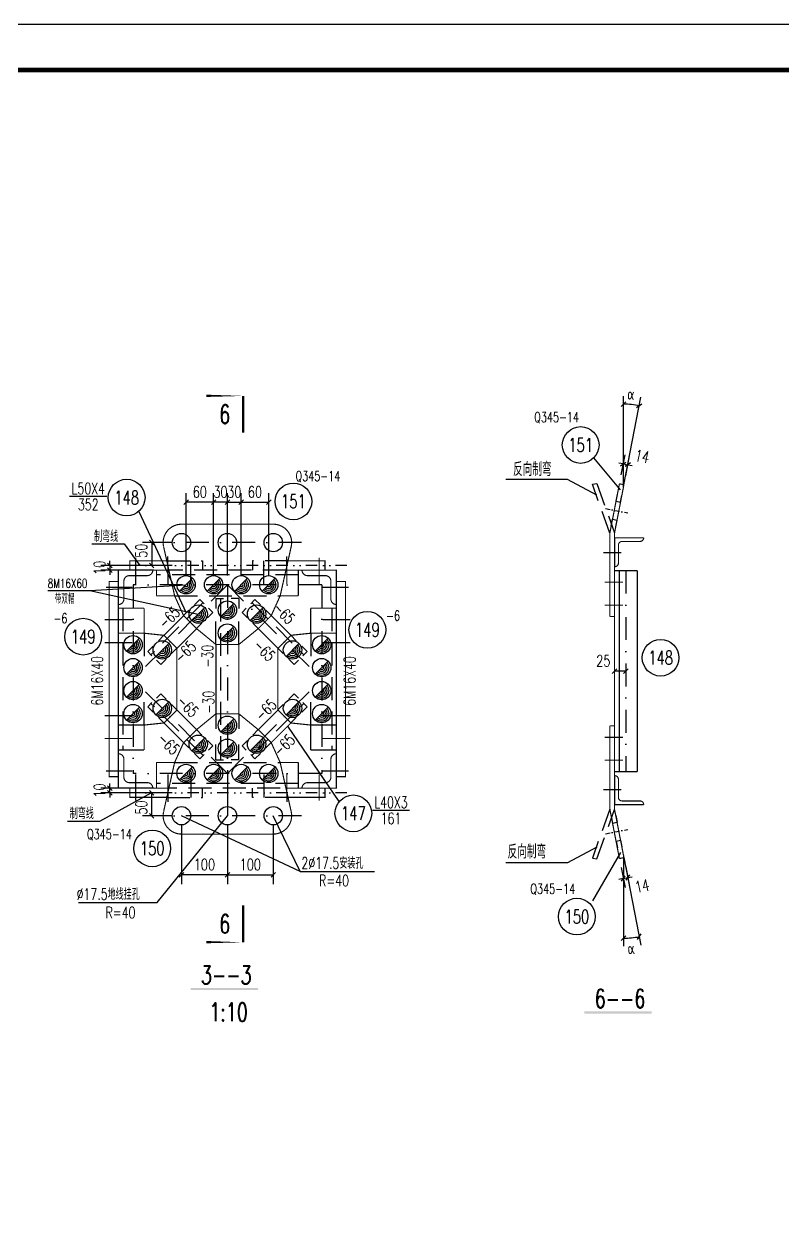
# Model space of a CAD drawing. Header units: millimetres. Extents: x 34238 to 35079, y -7738 to -7144.
# Drawn here: x 34660 to 34825.3, y -7406.7 to -7144 of the extents above; entities that cross this region are included whole.
import ezdxf
from ezdxf.enums import TextEntityAlignment as Align

# ---------------------------------------------------------------- set-up
doc = ezdxf.new("R2010")
doc.units = ezdxf.units.MM
doc.header["$LTSCALE"] = 10
for name, pattern in [('DASHDOT', [1, 0.5, -0.25, 0, -0.25]), ('DASHDOTX2', [2, 1, -0.5, 0, -0.5]), ('DASHED', [0.75, 0.5, -0.25]), ('DIVIDE2', [0.625, 0.25, -0.125, 0, -0.125, 0, -0.125])]:
    doc.linetypes.add(name, pattern=pattern)
for name, color, linetype in [('$TD_AUDIT_GENERATED_(886)', 4, 'Continuous'), ('1', 1, 'DASHED'), ('2', 1, 'Continuous'), ('3', 1, 'Continuous'), ('4', 2, 'DASHDOTX2'), ('5', 2, 'DASHDOT'), ('7', 3, 'DIVIDE2'), ('8', 3, 'Continuous')]:
    doc.layers.add(name, color=color, linetype=linetype)
doc.styles.add('DXT', font='simplex.shx', dxfattribs={"width": 0.72, "bigfont": 'hztxt.shx'})
doc.styles.get("Standard").update_dxf_attribs({"font": 'SIMPLEX.shx', "width": 0.7, "bigfont": 'gbhzfs.shx'})
doc.dimstyles.new('BZ', dxfattribs={"dimtxt": 2.5, "dimasz": 1, "dimexe": 2, "dimexo": 2, "dimgap": 1, "dimtad": 1, "dimdec": 0, "dimlfac": 20, "dimzin": 0, "dimdsep": 46, "dimtxsty": 'DXT', "dimblk": 'OBLIQUE', "dimcen": 0.09, "dimclrd": 1, "dimclre": 1, "dimclrt": 7, "dimadec": 0, "dimazin": 0, "dimtfac": 1.4, "dimtdec": 0, "dimtix": 1, "dimtmove": 2, "dimatfit": 3, "dimldrblk": 'OBLIQUE', "dimfxl": 1, "dimtolj": 1, "dimtzin": 0, "dimarcsym": 0})
doc.dimstyles.new('BZ$0', dxfattribs={"dimtxt": 2.5, "dimasz": 1, "dimexe": 2, "dimexo": 2, "dimgap": 1, "dimtad": 1, "dimdec": 0, "dimlfac": 20, "dimzin": 12, "dimdsep": 46, "dimtxsty": 'DXT', "dimblk": 'OBLIQUE', "dimcen": 0.09, "dimclrd": 1, "dimclre": 1, "dimclrt": 7, "dimadec": 4, "dimazin": 3, "dimtfac": 1.4, "dimtdec": 0, "dimtix": 1, "dimtmove": 2, "dimatfit": 3, "dimldrblk": 'OBLIQUE', "dimfxl": 1, "dimtolj": 1, "dimtzin": 0, "dimarcsym": 0})

# ---------------------------------------------------------------- blocks, each defined once
blk = doc.blocks.new('M16X40')
blk.add_line((-0.1414200067520142, -0.1414200067520142), (0.1414200067520142, 0.1414200067520142))
blk.add_circle((0, 0), 0.2000000029802322)
for radius in [0.1599984774463594, 0.1199988633531256, 0.0799992387231797, 0.0399996193615898]:
    blk.add_arc((0, 0), radius, 225.0000000000001, 45.00000000000005)
blk = doc.blocks.new('_Oblique')
at = {"color": 0, "linetype": 'ByBlock', "lineweight": -2}
blk.add_line((-0.5, -0.5), (0.5, 0.5), dxfattribs=at)
blk = doc.blocks.new('*D81')
at = {"color": 1, "lineweight": -2}
for p, q in [((34694.2478971907, -7318.434678946007), (34694.24789719055, -7331.317982118497)), ((34704.24789719076, -7318.434678946127), (34704.2478971906, -7331.317982118617)), ((34704.24789719063, -7329.317982118617), (34694.24789719057, -7329.317982118497))]:
    blk.add_line(p, q, dxfattribs=at)
at = {"layer": 'Defpoints', "color": 0}
for p in [(34694.24789719073, -7316.434678946007), (34704.24789719079, -7316.434678946127), (34694.24789719057, -7329.317982118497)]:
    blk.add_point(p, dxfattribs=at)
at = {"color": 1, "lineweight": -2}
for p, rotation in [((34694.24789719057, -7329.317982118497), 179.9999999993121), ((34704.24789719063, -7329.317982118617), 359.9999999993121)]:
    blk.add_blockref('_Oblique', p, dxfattribs=dict(at, rotation=rotation))
at = {"color": 7, "insert": (34699.24789719063, -7327.067982118557), "char_height": 2.5, "attachment_point": 5, "style": 'DXT'}
blk.add_mtext('\\A1;100', dxfattribs=at)
blk = doc.blocks.new('*D83')
at = {"color": 1, "lineweight": -2}
for p, q in [((34678.64800670235, -7310.434678946128), (34678.64800670235, -7309.434678946128)), ((34688.14550823393, -7310.434678946128), (34676.64800670235, -7310.434678946128)), ((34688.14550823393, -7311.434678946128), (34676.64800670235, -7311.434678946128)), ((34678.64800670235, -7311.434678946128), (34678.64800670235, -7310.434678946128)), ((34678.64800670235, -7311.434678946128), (34678.64800670235, -7312.434678946128))]:
    blk.add_line(p, q, dxfattribs=at)
at = {"layer": 'Defpoints', "color": 0}
for p in [(34678.64800670235, -7310.434678946128), (34690.14550823393, -7310.434678946128), (34690.14550823393, -7311.434678946128)]:
    blk.add_point(p, dxfattribs=at)
at = {"color": 1, "lineweight": -2}
for p, rotation in [((34678.64800670235, -7310.434678946128), 270), ((34678.64800670235, -7311.434678946128), 90)]:
    blk.add_blockref('_Oblique', p, dxfattribs=dict(at, rotation=rotation))
at = {"color": 7, "insert": (34676.39800670235, -7310.934678946122), "char_height": 2.5, "attachment_point": 5, "rotation": 90, "style": 'DXT'}
blk.add_mtext('\\A1;10', dxfattribs=at)
blk = doc.blocks.new('*D85')
at = {"color": 1, "lineweight": -2}
for p, q in [((34688.14550823393, -7261.934678946113), (34676.64800670235, -7261.934678946113)), ((34678.64800670235, -7261.934678946113), (34678.64800670235, -7260.934678946113)), ((34678.64800670235, -7261.934678946113), (34678.64800670235, -7262.934678946113)), ((34688.14550823393, -7262.934678946113), (34676.64800670235, -7262.934678946113)), ((34678.64800670235, -7262.934678946113), (34678.64800670235, -7263.934678946113))]:
    blk.add_line(p, q, dxfattribs=at)
at = {"layer": 'Defpoints', "color": 0}
for p in [(34690.14550823393, -7261.934678946113), (34678.64800670235, -7262.934678946113), (34690.14550823393, -7262.934678946113)]:
    blk.add_point(p, dxfattribs=at)
at = {"color": 1, "lineweight": -2}
for p, rotation in [((34678.64800670235, -7261.934678946113), 270), ((34678.64800670235, -7262.934678946113), 90)]:
    blk.add_blockref('_Oblique', p, dxfattribs=dict(at, rotation=rotation))
at = {"color": 7, "insert": (34676.39800670235, -7262.434678946108), "char_height": 2.5, "attachment_point": 5, "rotation": 90, "style": 'DXT'}
blk.add_mtext('\\A1;10', dxfattribs=at)
blk = doc.blocks.new('*D86')
at = {"color": 1, "lineweight": -2}
for p, q in [((34692.24789719073, -7256.934678946233), (34685.75003933874, -7256.934678946233)), ((34687.75003933874, -7256.934678946233), (34687.75003933874, -7261.934678946113)), ((34692.24789719073, -7261.934678946113), (34685.75003933874, -7261.934678946113))]:
    blk.add_line(p, q, dxfattribs=at)
at = {"layer": 'Defpoints', "color": 0}
for p in [(34694.24789719073, -7256.934678946233), (34687.75003933874, -7261.934678946113), (34694.24789719073, -7261.934678946113)]:
    blk.add_point(p, dxfattribs=at)
at = {"color": 1, "lineweight": -2}
for p, rotation in [((34687.75003933874, -7256.934678946233), 90), ((34687.75003933874, -7261.934678946113), 270)]:
    blk.add_blockref('_Oblique', p, dxfattribs=dict(at, rotation=rotation))
at = {"color": 7, "insert": (34685.50003933874, -7258.706074120993), "char_height": 2.5, "attachment_point": 5, "rotation": 90, "style": 'DXT'}
blk.add_mtext('\\A1;50', dxfattribs=at)
blk = doc.blocks.new('*D87')
at = {"color": 1, "lineweight": -2}
for p, q in [((34701.24789719083, -7264.134678946117), (34701.24789719083, -7246.151483857742)), ((34704.24789719079, -7264.134678946117), (34704.24789719079, -7246.151483857742)), ((34701.24789719083, -7248.151483857742), (34700.24789719083, -7248.151483857742)), ((34704.24789719079, -7248.151483857742), (34701.24789719083, -7248.151483857742)), ((34704.24789719079, -7248.151483857742), (34705.24789719079, -7248.151483857742))]:
    blk.add_line(p, q, dxfattribs=at)
at = {"layer": 'Defpoints', "color": 0}
for p in [(34701.24789719083, -7248.151483857742), (34701.24789719083, -7266.134678946117), (34704.24789719079, -7266.134678946117)]:
    blk.add_point(p, dxfattribs=at)
at = {"color": 1, "lineweight": -2}
blk.add_blockref('_Oblique', (34701.24789719083, -7248.151483857742), dxfattribs=at)
at = {"color": 1, "lineweight": -2, "rotation": 180}
blk.add_blockref('_Oblique', (34704.24789719079, -7248.151483857742), dxfattribs=at)
at = {"color": 7, "insert": (34702.74789719081, -7245.901483857742), "char_height": 2.5, "attachment_point": 5, "style": 'DXT'}
blk.add_mtext('\\A1;30', dxfattribs=at)
blk = doc.blocks.new('*D88')
at = {"color": 1, "lineweight": -2}
for p, q in [((34695.24789719084, -7264.134678946117), (34695.24789719084, -7246.151483857742)), ((34701.24789719083, -7264.134678946117), (34701.24789719083, -7246.151483857742)), ((34701.24789719083, -7248.151483857742), (34695.24789719084, -7248.151483857742))]:
    blk.add_line(p, q, dxfattribs=at)
at = {"layer": 'Defpoints', "color": 0}
for p in [(34695.24789719084, -7248.151483857742), (34695.24789719084, -7266.134678946117), (34701.24789719083, -7266.134678946117)]:
    blk.add_point(p, dxfattribs=at)
at = {"color": 1, "lineweight": -2, "rotation": 180}
blk.add_blockref('_Oblique', (34695.24789719084, -7248.151483857742), dxfattribs=at)
at = {"color": 1, "lineweight": -2}
blk.add_blockref('_Oblique', (34701.24789719083, -7248.151483857742), dxfattribs=at)
at = {"color": 7, "insert": (34698.24789719084, -7245.901483857742), "char_height": 2.5, "attachment_point": 5, "style": 'DXT'}
blk.add_mtext('\\A1;60', dxfattribs=at)
blk = doc.blocks.new('*D89')
at = {"color": 1, "lineweight": -2}
for p, q in [((34704.24789719078, -7264.134678946117), (34704.24789719078, -7246.151483857742)), ((34707.24789719074, -7264.134678946117), (34707.24789719074, -7246.151483857742)), ((34704.24789719078, -7248.151483857742), (34703.24789719078, -7248.151483857742)), ((34704.24789719078, -7248.151483857742), (34707.24789719074, -7248.151483857742)), ((34707.24789719074, -7248.151483857742), (34708.24789719074, -7248.151483857742))]:
    blk.add_line(p, q, dxfattribs=at)
at = {"layer": 'Defpoints', "color": 0}
for p in [(34707.24789719074, -7248.151483857742), (34704.24789719078, -7266.134678946117), (34707.24789719074, -7266.134678946117)]:
    blk.add_point(p, dxfattribs=at)
at = {"color": 1, "lineweight": -2}
blk.add_blockref('_Oblique', (34704.24789719078, -7248.151483857742), dxfattribs=at)
at = {"color": 1, "lineweight": -2, "rotation": 180}
blk.add_blockref('_Oblique', (34707.24789719074, -7248.151483857742), dxfattribs=at)
at = {"color": 7, "insert": (34705.74789719076, -7245.901483857742), "char_height": 2.5, "attachment_point": 5, "style": 'DXT'}
blk.add_mtext('\\A1;30', dxfattribs=at)
blk = doc.blocks.new('GWTKA1')
blk.add_line((21789.71416270315, -9171.875701341163), (22630.71416270315, -9171.875701341163))
at = {"const_width": 1}
blk.add_lwpolyline([(21814.71416270315, -9755.875701341163), (21814.71416270315, -9181.875701341163), (22620.71416270315, -9181.875701341163), (22620.71416270315, -9755.875701341163), (21814.71416270315, -9755.875701341163)], dxfattribs=at)
blk = doc.blocks.new('*D124')
at = {"color": 1, "lineweight": -2}
blk.add_arc((34790.55618951248, -7244.789243970101), 17.99352800472062, 78.99147072974404, 90.00000000000225, dxfattribs=at)
at = {"layer": 'Defpoints', "color": 0}
for p in [(34790.55618951248, -7225.050904534701), (34794.42026665576, -7224.926077575947), (34792.85468418381, -7226.943124719616), (34790.55618951248, -7244.789243970101), (34790.55618951248, -7244.789243970101)]:
    blk.add_point(p, dxfattribs=at)
at = {"color": 1, "lineweight": -2}
for p, rotation in [((34790.55618951248, -7226.795715965381), 180.0000000000022), ((34793.99214584896, -7227.12681904852), 348.991470729744)]:
    blk.add_blockref('_Oblique', p, dxfattribs=dict(at, rotation=rotation))
at = {"color": 7, "insert": (34792.22616810571, -7224.570153755761), "char_height": 2.5, "attachment_point": 5, "rotation": 355.27842081148134, "style": 'DXT'}
blk.add_mtext('\\A1;\\M+5A6C1', dxfattribs=at)
blk = doc.blocks.new('*D125')
at = {"color": 1, "lineweight": -2}
for p, q in [((34790.04540702774, -7242.178072628549), (34790.88994541965, -7237.8367497246)), ((34791.02700579574, -7242.369027750613), (34791.87154418767, -7238.027704846664)), ((34790.50803517553, -7239.799947260619), (34789.52643640751, -7239.608992138555)), ((34790.50803517553, -7239.799947260619), (34791.48963394353, -7239.990902382682)), ((34791.48963394353, -7239.990902382682), (34792.47123271154, -7240.181857504746))]:
    blk.add_line(p, q, dxfattribs=at)
at = {"layer": 'Defpoints', "color": 0}
for p in [(34791.48963394353, -7239.990902382682), (34789.66349678361, -7244.141270164567), (34790.64509555161, -7244.332225286631)]:
    blk.add_point(p, dxfattribs=at)
at = {"color": 1, "lineweight": -2}
for p, rotation in [((34790.50803517553, -7239.799947260619), 348.9914707296388), ((34791.48963394353, -7239.990902382682), 168.9914707296388)]:
    blk.add_blockref('_Oblique', p, dxfattribs=dict(at, rotation=rotation))
at = {"color": 7, "insert": (34794.62645711207, -7238.159464777798), "char_height": 2.5, "attachment_point": 5, "rotation": 348.9914707296388, "style": 'DXT'}
blk.add_mtext('\\A1;14', dxfattribs=at)
blk = doc.blocks.new('*D126')
at = {"color": 1, "lineweight": -2}
blk.add_arc((34790.55618951247, -7325.115368378375), 17.99352800473228, 270.0000000000026, 281.0085292702584, dxfattribs=at)
at = {"layer": 'Defpoints', "color": 0}
for p in [(34790.55618951247, -7325.115368378375), (34790.55618951247, -7325.115368378375), (34792.85468418381, -7342.961487628872), (34790.55618951247, -7344.853707813775), (34794.42026665576, -7344.97853477253)]:
    blk.add_point(p, dxfattribs=at)
at = {"color": 1, "lineweight": -2}
for p, rotation in [((34790.55618951248, -7343.108896383108), 180.0000000000026), ((34793.99214584895, -7342.777793299969), 11.00852927025835)]:
    blk.add_blockref('_Oblique', p, dxfattribs=dict(at, rotation=rotation))
at = {"color": 7, "insert": (34792.22616810567, -7345.334458592712), "char_height": 2.5, "attachment_point": 5, "rotation": 4.7215791884175395, "style": 'DXT'}
blk.add_mtext('\\A1;\\M+5A6C1', dxfattribs=at)
blk = doc.blocks.new('*D127')
at = {"color": 1, "lineweight": -2}
for p, q in [((34790.04540702774, -7327.726539719928), (34790.88994541966, -7332.067862623901)), ((34791.02700579575, -7327.535584597865), (34791.87154418767, -7331.876907501837)), ((34790.50803517553, -7330.104665087882), (34789.52643640753, -7330.295620209946)), ((34790.50803517553, -7330.104665087882), (34791.48963394354, -7329.913709965818)), ((34791.48963394354, -7329.913709965818), (34792.47123271155, -7329.722754843754))]:
    blk.add_line(p, q, dxfattribs=at)
at = {"layer": 'Defpoints', "color": 0}
for p in [(34789.66349678361, -7325.763342183909), (34790.64509555161, -7325.572387061846), (34791.48963394354, -7329.913709965818)]:
    blk.add_point(p, dxfattribs=at)
at = {"color": 1, "lineweight": -2}
for p, rotation in [((34790.50803517553, -7330.104665087882), 11.00852927036115), ((34791.48963394354, -7329.913709965818), 191.0085292703612)]:
    blk.add_blockref('_Oblique', p, dxfattribs=dict(at, rotation=rotation))
at = {"color": 7, "insert": (34794.62645711219, -7331.745147570688), "char_height": 2.5, "attachment_point": 5, "rotation": 11.008529270361171, "style": 'DXT'}
blk.add_mtext('\\A1;14', dxfattribs=at)
blk = doc.blocks.new('*D128')
at = {"layer": '2', "color": 1, "lineweight": -2}
blk.add_line((34791.07283925326, -7284.952306174238), (34788.57283925326, -7284.952306174238), dxfattribs=at)
at = {"layer": 'Defpoints', "color": 0}
for p in [(34788.57283925326, -7284.952306174238), (34788.57283925326, -7284.952306174238), (34791.07283925326, -7284.952306174238)]:
    blk.add_point(p, dxfattribs=at)
at = {"layer": '2', "color": 1, "lineweight": -2, "rotation": 180}
blk.add_blockref('_Oblique', (34788.57283925326, -7284.952306174238), dxfattribs=at)
at = {"layer": '2', "color": 1, "lineweight": -2}
blk.add_blockref('_Oblique', (34791.07283925326, -7284.952306174238), dxfattribs=at)
at = {"layer": '2', "color": 7, "insert": (34786.1540003506, -7282.702306174238), "char_height": 2.5, "attachment_point": 5, "style": 'DXT'}
blk.add_mtext('\\A1;25', dxfattribs=at)

msp = doc.modelspace()

# ---------------------------------------------------------------- linework, layer by layer
for p, q in [((34790.55618951248, -7244.789243970101), (34790.55618951248, -7225.050904534701)), ((34790.64509555161, -7244.332225286631), (34794.35860437204, -7225.243050596062)), ((34788.92478366461, -7247.938601598704), (34789.21121634769, -7246.466203446689)), ((34677.99513098781, -7246.904932043621), (34669.87013098781, -7246.904932043621)), ((34789.90638243261, -7248.129556720767), (34790.1928151157, -7246.657158568752)), ((34787.87453049328, -7253.337394822756), (34788.16096317637, -7251.864996670742)), ((34788.85612926128, -7253.52834994482), (34789.14256194437, -7252.055951792805)), ((34789.57283925326, -7263.052306174233), (34789.57283925326, -7306.852306174243)), ((34743.95818418938, -7315.278713742213), (34735.83282016678, -7315.278713742213)), ((34787.87453049328, -7316.56721752572), (34788.16096317637, -7318.039615677735)), ((34788.85612926128, -7316.376262403657), (34789.14256194437, -7317.848660555672)), ((34788.92478366461, -7321.966010749773), (34789.21121634769, -7323.438408901788)), ((34789.90638243261, -7321.77505562771), (34790.1928151157, -7323.247453779724)), ((34790.55618951248, -7325.115368378376), (34790.55618951248, -7344.853707813776)), ((34790.64509555161, -7325.572387061846), (34794.35860437204, -7344.661561752415))]:
    msp.add_line(p, q)
at = {"color": 3}
for p, q in [((34789.87012488473, -7245.428494069203), (34784.09062036112, -7238.46547264712)), ((34784.71670313045, -7246.611515801194), (34778.38070576204, -7243.232152508399)), ((34684.92357855503, -7250.156940651832), (34695.28539719081, -7272.269178946124)), ((34674.71979616132, -7257.219498779998), (34681.7472819041, -7257.219498779998)), ((34681.7472819041, -7257.219498779998), (34685.13608335443, -7261.934678946114)), ((34674.27411643407, -7267.399482006642), (34695.24789719084, -7266.134678946117)), ((34674.27411643407, -7267.399482006642), (34697.88389719083, -7272.498678946129)), ((34674.27411643407, -7267.399482006642), (34674.27411643407, -7267.399482006642)), ((34728.60904412911, -7313.363286282816), (34717.40643711276, -7296.90413902422)), ((34704.24789719079, -7307.234678946123), (34704.24789719079, -7316.434678946127)), ((34676.44232619163, -7317.602988333127), (34687.65978153844, -7311.434678946127)), ((34688.93031569201, -7335.352547141703), (34704.24789719079, -7316.434678946127)), ((34720.07635613046, -7328.555232990031), (34694.24789719073, -7316.434678946007)), ((34720.07635613046, -7328.555232990031), (34714.24789719079, -7316.434678946127)), ((34669.41484044885, -7317.602988333127), (34676.44232619163, -7317.602988333127)), ((34784.71670313045, -7323.293096547282), (34778.38070576204, -7326.672459840078)), ((34789.87012488473, -7324.476118279274), (34783.81453220157, -7335.009067498886))]:
    msp.add_line(p, q, dxfattribs=at)
at = {"color": 2, "const_width": 0.4999999999999999}
for points in [[(34699.66671792303, -7224.967129865478), (34707.66671792305, -7224.967129865534), (34707.666717923, -7232.967129865534)], [(34699.66671792303, -7343.974178412713), (34707.66671792305, -7343.974178412656), (34707.666717923, -7335.974178412656)]]:
    msp.add_lwpolyline(points, dxfattribs=at)
at = {"color": 3}
for points in [[(34778.38070576204, -7243.232152508399), (34764.94393097946, -7243.232152508399)], [(34778.38070576204, -7326.672459840078), (34764.94393097946, -7326.672459840078)]]:
    msp.add_lwpolyline(points, dxfattribs=at)
for points, const_width in [([(34788.54287342049, -7249.901799134725), (34789.66349678361, -7244.141270164568)], 0.2499999999999999), ([(34789.52447218848, -7250.092754256784), (34790.64509555161, -7244.332225286631)], 0.2499999999999999), ([(34789.66349678361, -7244.141270164568), (34790.64509555161, -7244.332225286631)], 0.2499999999999999), ([(34787.57283925326, -7254.888229104186), (34788.54287342049, -7249.901799134725)], 0.2499999999999999), ([(34788.57283925326, -7254.984593274961), (34789.52447218849, -7250.092754256788)], 0.2499999999999999), ([(34694.24789719073, -7252.934678946234), (34714.24789719076, -7252.934678946114)], 0.25), ([(34787.57283925326, -7273.052306174233), (34787.57283925326, -7254.888229104186)], 0.2499999999999999), ([(34788.57283925326, -7254.984593274961), (34788.57283925326, -7273.052306174235)], 0.2499999999999999), ([(34788.64704684252, -7262.188229104189), (34788.64704684252, -7255.888229104186)], 0.25), ([(34788.64704684252, -7255.888229104186), (34794.94704684252, -7255.888229104186)], 0.25), ([(34790.24704684253, -7256.688229104186), (34794.14704684253, -7256.688229104186)], 0.25), ([(34794.94704684252, -7255.888229104186), (34794.94704684252, -7255.888229104186)], 0.25), ([(34692.7478971907, -7268.534678946), (34690.34468020893, -7257.809262956926)], 0.2499999999999999), ([(34715.7478971908, -7268.53467894612), (34718.15111417268, -7257.809262957071)], 0.25), ([(34790.0657664158, -7259.149820212677), (34786.15411968001, -7259.149820212677)], 0.25), ([(34789.44704684251, -7261.38822910419), (34789.44704684251, -7257.488229104185)], 0.25), ([(34691.49311927706, -7262.934678946127), (34682.9978971908, -7262.934678946127), (34682.9978971908, -7260.934678946127), (34691.0449843079, -7260.934678946127)], 0.25), ([(34684.2478971908, -7265.934678946127), (34684.2478971908, -7260.234678946115)], 0.25), ([(34691.29789719079, -7262.063414261562), (34691.29789719079, -7265.934678946127)], 0.25), ([(34717.00267510452, -7262.934678946127), (34725.4978971908, -7262.934678946127), (34725.4978971908, -7260.934678946127), (34717.45081007371, -7260.934678946127)], 0.25), ([(34717.19789719087, -7262.063414261276), (34717.19789719087, -7265.934678946127)], 0.25), ([(34724.2478971908, -7265.934678946127), (34724.2478971908, -7260.234678946115)], 0.25), ([(34787.64704684252, -7261.583715508759), (34787.64704684252, -7261.583715508759)], 0.25), ([(34788.64704684252, -7262.188229104189), (34788.64704684252, -7262.188229104189)], 0.25), ([(34680.4978971908, -7270.434678946127), (34680.4978971908, -7262.934678946127), (34687.9978971908, -7262.934678946127)], 0.25), ([(34682.89789719082, -7264.134678946124), (34686.79789719085, -7264.134678946124)], 0.25), ([(34688.79789719079, -7262.934678946127), (34688.79789719079, -7268.534678946133)], 0.25), ([(34691.49311927706, -7262.934678946127), (34688.79789719079, -7262.934678946127)], 0.25), ([(34719.69789719087, -7268.534678946133), (34719.69789719087, -7262.934678946127)], 0.25), ([(34727.9978971908, -7270.434678946127), (34727.9978971908, -7262.934678946127), (34720.4978971908, -7262.934678946127)], 0.25), ([(34725.59789719078, -7264.134678946124), (34721.69789719081, -7264.134678946124)], 0.25), ([(34788.57283925326, -7263.052306174233), (34788.57283925326, -7306.852306174243)], 0.2499999999999999), ([(34788.64704684252, -7263.052306174233), (34793.57283925326, -7263.052306174233)], 0.2499999999999999), ([(34793.57283925326, -7263.052306174233), (34793.57283925326, -7306.852306174243)], 0.2499999999999999), ([(34683.4978971908, -7266.684678946127), (34677.79789719085, -7266.684678946127)], 0.25), ([(34680.4978971908, -7281.234678946115), (34680.4978971908, -7265.434678946127), (34678.4978971908, -7265.434678946127), (34678.4978971908, -7281.234678946115)], 0.25), ([(34681.69789719081, -7269.23467894613), (34681.69789719081, -7265.334678946121)], 0.25), ([(34724.9978971908, -7266.684678946127), (34730.69789719081, -7266.684678946127)], 0.25), ([(34726.79789719085, -7269.23467894613), (34726.79789719085, -7265.334678946121)], 0.25), ([(34727.9978971908, -7281.234678946115), (34727.9978971908, -7265.434678946127), (34729.9978971908, -7265.434678946127), (34729.9978971908, -7281.234678946115)], 0.25), ([(34786.43627089285, -7265.552306174233), (34790.47091723894, -7265.552306174233)], 0.2499999999999999), ([(34688.79789719079, -7268.534678946133), (34692.74789719086, -7268.534678946133)], 0.25), ([(34692.74789719086, -7268.534678946133), (34694.70189719083, -7272.852678946118)], 0.25), ([(34713.79389719083, -7272.852678946118), (34715.7478971908, -7268.534678946133)], 0.25), ([(34715.7478971908, -7268.534678946133), (34719.69789719087, -7268.534678946133)], 0.25), ([(34686.09789719084, -7271.234678946115), (34680.4978971908, -7271.234678946115)], 0.25), ([(34680.4978971908, -7271.234678946115), (34680.4978971908, -7302.134678946124)], 0.25), ([(34686.09789719084, -7276.684678946127), (34686.09789719084, -7271.234678946115)], 0.25), ([(34694.70189719083, -7272.852678946118), (34690.41589719081, -7277.138678946125)], 0.25), ([(34694.70189719083, -7272.852678946118), (34697.52989719081, -7275.680678946126)], 0.25), ([(34710.96589719079, -7275.680678946126), (34713.79389719083, -7272.852678946118)], 0.25), ([(34713.79389719083, -7272.852678946118), (34718.07989719085, -7277.138678946125)], 0.25), ([(34722.39789719082, -7271.234678946115), (34727.9978971908, -7271.234678946115)], 0.25), ([(34722.39789719082, -7276.684678946127), (34722.39789719082, -7271.234678946115)], 0.25), ([(34786.43627089285, -7270.552306174233), (34790.47091723894, -7270.552306174233)], 0.2499999999999999), ([(34683.4978971908, -7273.734678946115), (34677.4978971908, -7273.734678946115)], 0.25), ([(34730.9978971908, -7273.734678946115), (34724.9978971908, -7273.734678946115)], 0.25), ([(34787.64704684252, -7273.052306174233), (34788.64704684252, -7273.052306174235)], 0.2499999999999999), ([(34680.4978971908, -7296.684678946127), (34680.4978971908, -7276.684678946127)], 0.25), ([(34680.4978971908, -7276.684678946127), (34686.09789719084, -7276.684678946127)], 0.25), ([(34686.09789719084, -7276.684678946127), (34690.41589719081, -7277.138678946125)], 0.25), ([(34690.41589719081, -7277.138678946125), (34693.24389719084, -7279.966678946119)], 0.25), ([(34693.24389719084, -7279.966678946119), (34697.52989719081, -7275.680678946126)], 0.25), ([(34697.52989719082, -7275.680678946133), (34701.7478971908, -7279.134678946109)], 0.25), ([(34706.7478971908, -7279.134678946109), (34710.96589719079, -7275.680678946126)], 0.25), ([(34715.25189719082, -7279.966678946119), (34710.96589719079, -7275.680678946126)], 0.25), ([(34718.07989719085, -7277.138678946125), (34715.25189719082, -7279.966678946119)], 0.25), ([(34722.39789719082, -7276.684678946127), (34718.07989719085, -7277.138678946125)], 0.25), ([(34727.9978971908, -7276.684678946127), (34722.39789719082, -7276.684678946127)], 0.25), ([(34727.9978971908, -7296.684678946127), (34727.9978971908, -7276.684678946127)], 0.25), ([(34683.4978971908, -7278.734678946115), (34677.4978971908, -7278.734678946115)], 0.25), ([(34693.24389719084, -7279.966678946119), (34693.24389719084, -7293.40267894612)], 0.25), ([(34701.7478971908, -7279.134678946109), (34701.7478971908, -7294.23467894613)], 0.25), ([(34701.7478971908, -7279.134678946109), (34706.7478971908, -7279.134678946109)], 0.25), ([(34706.7478971908, -7294.23467894613), (34706.7478971908, -7279.134678946109)], 0.25), ([(34715.25189719082, -7279.966678946119), (34715.25189719082, -7293.40267894612)], 0.25), ([(34730.9978971908, -7278.734678946115), (34724.9978971908, -7278.734678946115)], 0.25), ([(34680.4978971908, -7292.134678946124), (34680.4978971908, -7307.934678946127), (34678.4978971908, -7307.934678946127), (34678.4978971908, -7281.234678946115)], 0.25), ([(34727.9978971908, -7292.134678946124), (34727.9978971908, -7307.934678946127), (34729.9978971908, -7307.934678946127), (34729.9978971908, -7281.234678946115)], 0.25), ([(34727.9978971908, -7281.234678946115), (34727.9978971908, -7302.134678946124)], 0.25), ([(34693.24389719084, -7293.40267894612), (34690.41589719081, -7296.230678946129)], 0.25), ([(34693.24389719084, -7293.40267894612), (34697.52989719081, -7297.688678946128)], 0.25), ([(34715.25189719082, -7293.40267894612), (34710.96589719079, -7297.688678946128)], 0.25), ([(34715.25189719082, -7293.40267894612), (34718.07989719085, -7296.230678946129)], 0.25), ([(34683.4978971908, -7294.634678946124), (34677.4978971908, -7294.634678946124)], 0.25), ([(34690.41589719081, -7296.230678946129), (34686.09789719084, -7296.684678946127)], 0.25), ([(34694.70189719083, -7300.516678946122), (34690.41589719081, -7296.230678946129)], 0.25), ([(34697.52989719081, -7297.688678946128), (34701.7478971908, -7294.23467894613)], 0.25), ([(34701.7478971908, -7294.23467894613), (34706.7478971908, -7294.23467894613)], 0.25), ([(34706.7478971908, -7294.23467894613), (34710.96589719079, -7297.688678946128)], 0.25), ([(34713.79389719083, -7300.516678946122), (34718.07989719085, -7296.230678946129)], 0.25), ([(34718.07989719085, -7296.230678946129), (34722.39789719082, -7296.684678946127)], 0.25), ([(34730.9978971908, -7294.634678946124), (34724.9978971908, -7294.634678946124)], 0.25), ([(34686.09789719084, -7296.684678946127), (34680.4978971908, -7296.684678946127)], 0.25), ([(34686.09789719084, -7302.134678946124), (34686.09789719084, -7296.684678946127)], 0.25), ([(34694.70189719083, -7300.516678946122), (34697.52989719081, -7297.688678946128)], 0.25), ([(34710.96589719079, -7297.688678946128), (34713.79389719083, -7300.516678946122)], 0.25), ([(34722.39789719082, -7296.684678946127), (34727.9978971908, -7296.684678946127)], 0.25), ([(34722.39789719082, -7302.134678946124), (34722.39789719082, -7296.684678946127)], 0.25), ([(34787.57283925326, -7296.852306174243), (34787.57283925326, -7315.01638324429)], 0.2499999999999999), ([(34787.64704684252, -7296.852306174243), (34788.64704684252, -7296.852306174242)], 0.2499999999999999), ([(34788.57283925326, -7314.920019073516), (34788.57283925326, -7296.852306174242)], 0.2499999999999999), ([(34683.4978971908, -7299.634678946124), (34677.4978971908, -7299.634678946124)], 0.25), ([(34692.74789719086, -7304.834678946121), (34694.70189719083, -7300.516678946122)], 0.25), ([(34713.79389719083, -7300.516678946122), (34715.7478971908, -7304.834678946121)], 0.25), ([(34730.9978971908, -7299.634678946124), (34724.9978971908, -7299.634678946124)], 0.25), ([(34786.43627089285, -7299.352306174243), (34790.47091723894, -7299.352306174243)], 0.2499999999999999), ([(34680.4978971908, -7302.134678946124), (34686.09789719084, -7302.134678946124)], 0.25), ([(34680.4978971908, -7302.934678946127), (34680.4978971908, -7310.434678946127), (34687.9978971908, -7310.434678946127)], 0.25), ([(34681.69789719081, -7304.134678946124), (34681.69789719081, -7308.034678946118)], 0.25), ([(34727.9978971908, -7302.934678946127), (34727.9978971908, -7310.434678946127), (34720.4978971908, -7310.434678946127)], 0.25), ([(34727.9978971908, -7302.134678946124), (34722.39789719082, -7302.134678946124)], 0.25), ([(34726.79789719085, -7304.134678946124), (34726.79789719085, -7308.034678946118)], 0.25), ([(34786.43627089285, -7304.352306174243), (34790.47091723894, -7304.352306174243)], 0.2499999999999999), ([(34683.4978971908, -7306.684678946127), (34677.79789719085, -7306.684678946127)], 0.25), ([(34688.79789719079, -7304.834678946121), (34692.74789719086, -7304.834678946121)], 0.25), ([(34688.79789719079, -7310.434678946127), (34688.79789719079, -7304.834678946121)], 0.25), ([(34692.7478971907, -7304.834678946241), (34690.34468020893, -7315.560094935316)], 0.2499999999999999), ([(34715.7478971908, -7304.834678946121), (34719.69789719087, -7304.834678946121)], 0.25), ([(34715.7478971908, -7304.834678946121), (34718.15111417268, -7315.56009493517)], 0.25), ([(34719.69789719087, -7304.834678946121), (34719.69789719087, -7310.434678946127)], 0.25), ([(34724.9978971908, -7306.684678946127), (34730.69789719081, -7306.684678946127)], 0.25), ([(34788.64704684252, -7306.852306174243), (34793.57283925326, -7306.852306174243)], 0.2499999999999999), ([(34682.89789719082, -7309.23467894613), (34686.79789719085, -7309.23467894613)], 0.25), ([(34684.2478971908, -7307.434678946127), (34684.2478971908, -7313.134678946124)], 0.25), ([(34691.29789719079, -7307.434678946127), (34691.29789719079, -7311.305943630679)], 0.25), ([(34717.19789719087, -7307.434678946127), (34717.19789719087, -7311.305943630965)], 0.25), ([(34725.59789719078, -7309.23467894613), (34721.69789719081, -7309.23467894613)], 0.25), ([(34724.2478971908, -7307.434678946127), (34724.2478971908, -7313.134678946124)], 0.25), ([(34787.64704684252, -7308.320896839718), (34787.64704684252, -7308.320896839718)], 0.25), ([(34788.64704684252, -7307.716383244287), (34788.64704684252, -7307.716383244287)], 0.25), ([(34788.64704684252, -7307.716383244287), (34788.64704684252, -7314.01638324429)], 0.25), ([(34789.44704684251, -7308.516383244287), (34789.44704684251, -7312.416383244292)], 0.25), ([(34691.49311927706, -7310.434678946127), (34682.9978971908, -7310.434678946127), (34682.9978971908, -7312.434678946127), (34691.0449843079, -7312.434678946127)], 0.25), ([(34691.49311927706, -7310.434678946127), (34688.79789719079, -7310.434678946127)], 0.25), ([(34717.00267510452, -7310.434678946127), (34725.4978971908, -7310.434678946127), (34725.4978971908, -7312.434678946127), (34717.45081007371, -7312.434678946127)], 0.25), ([(34790.0657664158, -7310.7547921358), (34786.15411968001, -7310.7547921358)], 0.25), ([(34788.57283925326, -7314.920019073516), (34789.52447218849, -7319.811858091689)], 0.2499999999999999), ([(34788.64704684252, -7314.01638324429), (34794.94704684252, -7314.01638324429)], 0.25), ([(34790.24704684253, -7313.216383244291), (34794.14704684253, -7313.216383244291)], 0.25), ([(34794.94704684252, -7314.01638324429), (34794.94704684252, -7314.01638324429)], 0.25), ([(34787.57283925326, -7315.01638324429), (34788.54287342049, -7320.002813213752)], 0.2499999999999999), ([(34788.54287342049, -7320.002813213752), (34789.66349678361, -7325.763342183909)], 0.2499999999999999), ([(34789.52447218848, -7319.811858091693), (34790.64509555161, -7325.572387061846)], 0.2499999999999999), ([(34694.24789719073, -7320.434678946007), (34714.24789719076, -7320.434678946127)], 0.25), ([(34789.66349678361, -7325.763342183909), (34790.64509555161, -7325.572387061846)], 0.2499999999999999)]:
    msp.add_lwpolyline(points, dxfattribs=dict(const_width=const_width))
at = {"const_width": 0.25}
for points in [[(34694.24789719079, -7252.934678946114, 0.4763334579669609), (34690.33357487624, -7257.758135574493)], [(34714.24789719076, -7252.934678946114, -0.4803516688461105), (34718.15111417268, -7257.809262957073)], [(34789.44704684251, -7257.488229104185, -0.4142135623730789), (34790.24704684253, -7256.688229104186)], [(34794.94704684252, -7255.888229104186, -0.414213562373095), (34794.14704684253, -7256.688229104186)], [(34789.44704684251, -7261.38822910419, -0.414213562373095), (34788.64704684252, -7262.188229104189)], [(34682.89789719082, -7264.134678946124, 0.414213562373095), (34681.69789719081, -7265.334678946121, 0.414213562373095)], [(34686.79789719085, -7264.134678946124, 0.414213562373095), (34687.9978971908, -7262.934678946127, 0.414213562373095)], [(34720.4978971908, -7262.934678946127, 0.414213562373095), (34721.69789719081, -7264.134678946124, 0.414213562373095)], [(34726.79789719085, -7265.334678946121, 0.414213562373095), (34725.59789719078, -7264.134678946124, 0.414213562373095)], [(34680.4978971908, -7270.434678946127, 0.414213562373095), (34681.69789719081, -7269.23467894613, 0.414213562373095)], [(34726.79789719085, -7269.23467894613, 0.414213562373095), (34727.9978971908, -7270.434678946127, 0.414213562373095)], [(34681.69789719081, -7304.134678946124, 0.414213562373095), (34680.4978971908, -7302.934678946127, 0.414213562373095)], [(34727.9978971908, -7302.934678946127, 0.414213562373095), (34726.79789719085, -7304.134678946124, 0.414213562373095)], [(34681.69789719081, -7308.034678946118, 0.414213562373095), (34682.89789719082, -7309.23467894613, 0.414213562373095)], [(34687.9978971908, -7310.434678946127, 0.414213562373095), (34686.79789719085, -7309.23467894613, 0.414213562373095)], [(34721.69789719081, -7309.23467894613, 0.414213562373095), (34720.4978971908, -7310.434678946127, 0.414213562373095)], [(34725.59789719078, -7309.23467894613, 0.414213562373095), (34726.79789719085, -7308.034678946118, 0.414213562373095)], [(34789.44704684251, -7308.516383244287, 0.414213562373095), (34788.64704684252, -7307.716383244287)], [(34789.44704684251, -7312.416383244292, 0.4142135623730789), (34790.24704684253, -7313.216383244291)], [(34794.94704684252, -7314.01638324429, 0.414213562373095), (34794.14704684253, -7313.216383244291)], [(34694.24789719079, -7320.434678946127, -0.4763334579669609), (34690.33357487624, -7315.611222317748)], [(34714.24789719076, -7320.434678946127, 0.4803516688461105), (34718.15111417268, -7315.560094935168)]]:
    msp.add_lwpolyline(points, format="xyb", dxfattribs=at)
for centre in [(34781.21826150805, -7235.681670459615), (34682.29446725693, -7247.142347183015), (34718.62843965077, -7247.963803793969), (34734.74094705435, -7275.951485016629), (34672.82880188505, -7277.434930417747), (34798.64107099561, -7282.021380890557), (34731.68364925814, -7315.921958458088), (34687.86599211904, -7323.555073158437), (34780.38890953567, -7338.417828253479)]:
    msp.add_circle(centre, 4)
for points in [[(34696.21563004094, -7353.932482362563), (34696.21563004094, -7354.432482362563), (34710.93969013979, -7353.932482362563), (34710.93969013979, -7354.432482362563)], [(34782.00086155966, -7359.071253866552), (34782.00086155966, -7359.571253866552), (34796.7249216585, -7359.071253866552), (34796.7249216585, -7359.571253866552)]]:
    msp.add_trace(points)
at = {"layer": '1'}
for p, q in [((34783.77343147899, -7244.235861115856), (34784.755030247, -7244.044905993793)), ((34787.57283925326, -7254.888229104186), (34783.77343147899, -7244.235861115856)), ((34784.755030247, -7244.044905993793), (34788.57283925326, -7254.791864933411)), ((34691.0449843079, -7260.934678946114), (34698.79789719079, -7260.934678946114)), ((34691.29789719079, -7262.063414261562), (34691.29789719079, -7259.934678946114)), ((34696.29789719079, -7265.934678946114), (34696.29789719079, -7259.934678946114)), ((34698.79789719079, -7260.934678946114), (34698.79789719079, -7262.934678946114)), ((34717.45081007367, -7260.934678946389), (34709.69789719078, -7260.934678946227)), ((34709.69789719078, -7260.934678946227), (34709.69789719074, -7262.934678946227)), ((34712.19789719087, -7265.934678946114), (34712.19789719087, -7259.934678946114)), ((34717.19789719083, -7262.063414261722), (34717.19789719086, -7259.934678946274)), ((34719.69789719084, -7263.934678946123), (34688.7978971908, -7263.934678946123)), ((34717.00267510452, -7262.934678946114), (34691.49311927706, -7262.934678946114)), ((34698.9448971908, -7270.023678946118), (34687.58689719084, -7281.381678946145)), ((34692.74789719084, -7268.534678946133), (34715.7478971908, -7268.534678946133)), ((34698.23789719084, -7269.316678946132), (34697.07089719085, -7270.483678946119)), ((34698.23789719084, -7269.316678946132), (34699.17089719084, -7270.249678946118)), ((34701.74789719079, -7269.134678946128), (34703.3978971908, -7269.134678946128)), ((34701.74789719079, -7269.134678946128), (34701.74789719079, -7271.294678946131)), ((34702.74789719084, -7269.134678946128), (34702.74789719084, -7304.23467894613)), ((34706.74789719079, -7269.134678946128), (34705.09789719078, -7269.134678946128)), ((34706.74789719079, -7269.134678946128), (34706.74789719079, -7271.294678946131)), ((34710.25789719081, -7269.316678946132), (34709.32489719081, -7270.249678946118)), ((34709.55089719084, -7270.023678946118), (34720.90889719082, -7281.381678946145)), ((34710.25789719081, -7269.316678946132), (34711.4248971908, -7270.483678946119)), ((34681.49789719084, -7271.234678946119), (34681.49789719084, -7302.13467894612)), ((34694.70189719081, -7272.852678946118), (34695.8688971908, -7271.685678946131)), ((34701.06589719084, -7272.144678946122), (34699.89889719078, -7273.311678946127)), ((34701.06589719084, -7272.144678946122), (34700.13289719084, -7271.211678946118)), ((34707.4298971908, -7272.144678946122), (34708.36289719081, -7271.211678946118)), ((34707.4298971908, -7272.144678946122), (34708.59689719079, -7273.311678946127)), ((34713.79389719083, -7272.852678946118), (34712.62689719085, -7271.685678946131)), ((34726.9978971908, -7271.234678946119), (34726.9978971908, -7302.13467894612)), ((34697.52989719082, -7275.680678946126), (34698.69689719081, -7274.513678946121)), ((34701.74789719079, -7279.134678946109), (34701.74789719079, -7273.520678946123)), ((34706.74789719079, -7279.13467894612), (34706.74789719079, -7273.520678946123)), ((34710.96589719082, -7275.680678946126), (34709.79889719084, -7274.513678946121)), ((34686.09789719084, -7276.68467894612), (34686.09789719084, -7283.284678946118)), ((34690.41589719082, -7277.138678946128), (34689.24889719083, -7278.305678946115)), ((34718.07989719083, -7277.138678946128), (34719.24689719081, -7278.305678946115)), ((34722.39789719081, -7276.68467894612), (34722.39789719081, -7283.284678946118)), ((34686.8798971908, -7280.674678946132), (34688.04689719079, -7279.507678946127)), ((34686.8798971908, -7280.674678946132), (34687.8128971908, -7281.607678946119)), ((34693.24389719083, -7279.966678946119), (34692.07689719084, -7281.133678946124)), ((34715.25189719082, -7279.966678946119), (34716.4188971908, -7281.133678946124)), ((34721.61589719085, -7280.674678946132), (34720.44889719079, -7279.507678946127)), ((34721.61589719085, -7280.674678946132), (34720.68289719084, -7281.607678946119)), ((34689.70789719081, -7283.502678946123), (34688.7748971908, -7282.569678946118)), ((34689.70789719081, -7283.502678946123), (34690.87489719079, -7282.335678946118)), ((34718.78789719084, -7283.502678946123), (34717.62089719078, -7282.335678946118)), ((34718.78789719084, -7283.502678946123), (34719.72089719084, -7282.569678946118)), ((34686.09789719084, -7296.68467894612), (34686.09789719084, -7290.084678946121)), ((34689.70789719081, -7289.866678946117), (34688.7748971908, -7290.799678946121)), ((34689.70789719081, -7289.866678946117), (34690.87489719079, -7291.033678946122)), ((34718.78789719084, -7289.866678946117), (34717.62089719078, -7291.033678946122)), ((34718.78789719084, -7289.866678946117), (34719.72089719084, -7290.799678946121)), ((34722.39789719081, -7296.68467894612), (34722.39789719081, -7290.084678946121)), ((34686.8798971908, -7292.694678946125), (34687.8128971908, -7291.761678946121)), ((34686.8798971908, -7292.694678946125), (34688.04689719079, -7293.86167894613)), ((34698.9448971908, -7303.345678946123), (34687.58689719084, -7291.987678946096)), ((34693.24389719083, -7293.40267894612), (34692.07689719084, -7292.235678946116)), ((34709.55089719084, -7303.345678946123), (34720.90889719082, -7291.987678946096)), ((34715.25189719082, -7293.40267894612), (34716.4188971908, -7292.235678946116)), ((34721.61589719085, -7292.694678946125), (34720.44889719079, -7293.86167894613)), ((34721.61589719085, -7292.694678946125), (34720.68289719084, -7291.761678946121)), ((34690.41589719082, -7296.230678946129), (34689.24889719083, -7295.063678946124)), ((34701.74789719079, -7294.23467894613), (34701.74789719079, -7297.534678946129)), ((34706.74789719079, -7294.23467894613), (34706.74789719079, -7297.534678946129)), ((34718.07989719083, -7296.230678946129), (34719.24689719081, -7295.063678946124)), ((34697.52989719082, -7297.688678946131), (34698.69689719081, -7298.855678946118)), ((34710.96589719082, -7297.688678946131), (34709.79889719084, -7298.855678946118)), ((34694.70189719081, -7300.516678946122), (34695.8688971908, -7301.683678946127)), ((34701.06589719084, -7301.224678946117), (34699.89889719078, -7300.05767894613)), ((34701.06589719084, -7301.224678946117), (34700.13289719084, -7302.157678946121)), ((34701.74789719079, -7304.23467894613), (34701.74789719079, -7300.934678946131)), ((34706.74789719079, -7304.23467894613), (34706.74789719079, -7300.934678946131)), ((34707.4298971908, -7301.224678946117), (34708.59689719079, -7300.05767894613)), ((34707.4298971908, -7301.224678946117), (34708.36289719081, -7302.157678946121)), ((34713.79389719083, -7300.516678946122), (34712.62689719085, -7301.683678946127)), ((34698.23789719084, -7304.052678946126), (34697.07089719085, -7302.885678946121)), ((34698.23789719084, -7304.052678946126), (34699.17089719084, -7303.119678946121)), ((34701.74789719079, -7304.23467894613), (34703.3978971908, -7304.23467894613)), ((34706.74789719079, -7304.23467894613), (34705.09789719078, -7304.23467894613)), ((34710.25789719081, -7304.052678946126), (34709.32489719081, -7303.119678946121)), ((34710.25789719081, -7304.052678946126), (34711.4248971908, -7302.885678946121)), ((34692.74789719084, -7304.834678946125), (34715.7478971908, -7304.834678946125)), ((34719.69789719084, -7309.434678946116), (34688.7978971908, -7309.434678946116)), ((34696.29789719079, -7307.434678946127), (34696.29789719079, -7313.434678946127)), ((34712.19789719087, -7307.434678946127), (34712.19789719087, -7313.434678946127)), ((34691.29789719079, -7311.305943630679), (34691.29789719079, -7313.434678946127)), ((34715.7478971908, -7310.434678946127), (34691.49311927706, -7310.434678946127)), ((34698.79789719079, -7312.434678946127), (34698.79789719079, -7310.434678946127)), ((34709.69789719078, -7312.434678946014), (34709.69789719074, -7310.434678946014)), ((34717.19789719082, -7311.305943630859), (34717.19789719079, -7313.434678946307)), ((34691.0449843079, -7312.434678946127), (34698.79789719079, -7312.434678946127)), ((34717.45081007367, -7312.434678945852), (34709.69789719078, -7312.434678946014)), ((34787.57283925326, -7315.01638324429), (34783.77343147899, -7325.668751232621)), ((34784.755030247, -7325.859706354684), (34788.57283925326, -7315.112747415065)), ((34783.77343147899, -7325.668751232621), (34784.755030247, -7325.859706354684))]:
    msp.add_line(p, q, dxfattribs=at)
at = {"layer": '2'}
for p, q in [((34788.92478366461, -7247.938601598704), (34789.90638243261, -7248.129556720765)), ((34788.16096317637, -7251.864996670745), (34789.14256194437, -7252.055951792805)), ((34788.16096317637, -7318.039615677731), (34789.14256194437, -7317.848660555672)), ((34788.92478366461, -7321.966010749773), (34789.90638243261, -7321.775055627711))]:
    msp.add_line(p, q, dxfattribs=at)
for centre in [(34694.24789719073, -7256.934678946234), (34704.24789719079, -7256.934678946114), (34714.24789719079, -7256.934678946114), (34694.24789719073, -7316.434678946007), (34704.24789719079, -7316.434678946127), (34714.24789719079, -7316.434678946127)]:
    msp.add_circle(centre, 2, dxfattribs=at)
at = {"layer": '4', "ltscale": 0.1}
for p, q in [((34786.63392416911, -7249.530442069914), (34791.50744388354, -7250.478511263025)), ((34786.63392416911, -7320.374170278563), (34791.50744388354, -7319.426101085452))]:
    msp.add_line(p, q, dxfattribs=at)
at = {"layer": '5'}
for p, q in [((34720.37186557077, -7256.934678946127), (34686.88484006406, -7256.934678946234)), ((34791.07283925326, -7263.052306174233), (34791.07283925326, -7306.852306174243)), ((34704.24789719079, -7266.134678946117), (34683.69789719078, -7286.68467894612)), ((34683.69789719078, -7266.134678946117), (34683.69789719078, -7307.234678946123)), ((34724.79789719079, -7266.134678946117), (34683.69789719078, -7266.134678946117)), ((34704.24789719079, -7266.134678946117), (34704.24789719079, -7307.234678946123)), ((34704.24789719079, -7266.134678946117), (34724.79789719079, -7286.68467894612)), ((34724.79789719079, -7266.134678946117), (34724.79789719079, -7307.234678946123)), ((34704.24789719079, -7307.234678946123), (34683.69789719078, -7286.68467894612)), ((34704.24789719079, -7307.234678946123), (34724.79789719079, -7286.68467894612)), ((34724.79789719079, -7307.234678946123), (34683.69789719078, -7307.234678946123)), ((34720.37186557077, -7316.434678946114), (34686.88484006406, -7316.434678946007))]:
    msp.add_line(p, q, dxfattribs=at)
at = {"layer": '7'}
for p, q in [((34730.28424887589, -7261.934678946114), (34681.31728729773, -7261.934678946114)), ((34730.28424887589, -7311.434678946127), (34681.31728729773, -7311.434678946127))]:
    msp.add_line(p, q, dxfattribs=at)
at = {"layer": '8'}
for p, q in [((34665.11165768975, -7267.399482006642), (34674.27411643407, -7267.399482006642)), ((34720.07635613046, -7328.555232990031), (34736.27623939514, -7328.555232990031)), ((34671.78851439648, -7335.352547141703), (34688.93031569201, -7335.352547141703))]:
    msp.add_line(p, q, dxfattribs=at)

# ---------------------------------------------------------------- block references
msp.add_blockref('GWTKA1', (12448.76172111385, 2027.873716618939))
at = {"layer": '2', "xscale": 10, "yscale": 10, "zscale": 10}
for p in [(34695.24789719084, -7266.134678946117), (34701.24789719083, -7266.134678946117), (34707.24789719082, -7266.134678946117), (34713.2478971908, -7266.134678946117), (34704.24789719079, -7271.634678946128), (34697.88389719083, -7272.498678946129), (34710.61189719082, -7272.498678946129), (34704.24789719079, -7276.634678946128), (34683.69789719078, -7279.18467894612), (34724.79789719079, -7279.18467894612), (34690.06189719081, -7280.320678946126), (34718.43389719083, -7280.320678946126), (34683.69789719078, -7284.18467894612), (34724.79789719079, -7284.18467894612), (34683.69789719078, -7289.18467894612), (34724.79789719079, -7289.18467894612), (34690.06189719081, -7293.048678946132), (34718.43389719083, -7293.048678946132), (34683.69789719078, -7294.18467894612), (34724.79789719079, -7294.18467894612), (34704.24789719079, -7296.73467894613), (34697.88389719083, -7300.870678946128), (34710.61189719082, -7300.870678946128), (34704.24789719079, -7301.73467894613), (34695.24789719084, -7307.234678946123), (34701.24789719083, -7307.234678946123), (34707.24789719082, -7307.234678946123), (34713.2478971908, -7307.234678946123)]:
    msp.add_blockref('M16X40', p, dxfattribs=at)

# ---------------------------------------------------------------- texts
at = {"layer": '$TD_AUDIT_GENERATED_(886)', "width": 0.7}
for s, p in [('151', (34781.21826150805, -7235.681670459615)), ('148', (34682.29446725693, -7247.142347183015)), ('151', (34718.62855965078, -7247.963787293971)), ('149', (34734.74097645984, -7275.951485016629)), ('149', (34672.82883129054, -7277.434930417747)), ('148', (34798.64111599563, -7282.021190890557)), ('147', (34731.68382325816, -7315.922018458081)), ('150', (34687.86611211904, -7323.555056658439)), ('150', (34780.38890953567, -7338.417828253479))]:
    msp.add_text(s, height=3, dxfattribs=at).set_placement(p, align=Align.MIDDLE_CENTER)
at = {"color": 2, "width": 0.7}
msp.add_text('6', height=4, rotation=359.9999999997916, dxfattribs=at).set_placement((34703.66671792302, -7228.96712986549), align=Align.MIDDLE)
at = {"width": 0.7}
for s, height, p in [('Q345-14', 2.2, (34771.08956069228, -7230.725137125202)), ('\\M+5B7B4\\M+5CFF2\\M+5D6C6\\M+5CDE4', 3, (34766.48868567847, -7242.453194541338)), ('Q345-14', 2.2, (34719.08402169851, -7243.548368320908)), ('-6', 2.2, (34666.35821565122, -7274.528525643847)), ('-6', 2.2, (34738.80800158952, -7273.951485016631)), ('Q345-14', 2.2, (34673.65749211905, -7321.555073158439)), ('\\M+5B7B4\\M+5CFF2\\M+5D6C6\\M+5CDE4', 3, (34765.30276737302, -7325.758570806809)), ('2%%c17.5\\M+5B0B2\\M+5D7B0\\M+5BFD7', 2.5, (34720.38667622261, -7327.977882399762)), ('R=40', 2.5, (34724.22663302723, -7331.812017053249)), ('%%c17.5\\M+5B5D8\\M+5CFDF\\M+5B9D2\\M+5BFD7', 2.5, (34671.40177014009, -7334.760992103254)), ('Q345-14', 2.2, (34770.2602087199, -7333.461294919067)), ('R=40', 2.5, (34677.68875686049, -7338.774468160964)), ('3--3', 4, (34698.47831991612, -7353.123884256229)), ('6--6', 4, (34784.26355143483, -7358.262655760218)), ('1:10', 4, (34700.30550571453, -7361.21403506334))]:
    msp.add_text(s, height=height, dxfattribs=at).set_placement(p)
for s, p in [('L50X4', (34673.93263098781, -7246.404932043624)), ('352', (34673.93263098781, -7249.904932043646))]:
    msp.add_text(s, height=2.5, dxfattribs=at).set_placement(p, align=Align.CENTER)
for s, rotation, p in [('-65', 45.00000000066325, (34692.42440269437, -7274.181306651677)), ('-65', 314.9999999999263, (34715.71740093499, -7273.185798145041)), ('-65', 45.00000000066325, (34695.92212706513, -7281.615765485907)), ('-30', 90, (34701.14367991843, -7281.682270031193)), ('-65', 314.9999999999263, (34711.43613515523, -7281.299010698798)), ('-65', 314.9999999993368, (34694.71640234229, -7293.487822328265)), ('-30', 90, (34701.38901685812, -7291.692394130239)), ('-65', 45.0000000000737, (34713.48356209901, -7294.283599789156)), ('-65', 45.0000000000737, (34717.48516788795, -7301.951326700164)), ('-65', 314.9999999993368, (34690.55746382409, -7301.649435884798)), ('L40X3', 359.9999999998957, (34739.89550217809, -7314.778435694529)), ('161', 359.9999999998957, (34739.89550217807, -7318.278614261379))]:
    msp.add_text(s, height=2.5, rotation=rotation, dxfattribs=at).set_placement(p, align=Align.CENTER)
at = {"color": 2, "width": 0.7}
msp.add_text('6', height=4, dxfattribs=at).set_placement((34703.66671792302, -7339.9741784127), align=Align.MIDDLE)
at = {"layer": '2', "width": 0.7}
for s, p in [('8M16X60', (34665.10289785131, -7266.821627054327)), ('\\M+5B4F8\\M+5CBAB\\M+5C3B1                        ', (34666.68147623679, -7270.262810120881))]:
    msp.add_text(s, height=2, rotation=359.9600942688687, dxfattribs=at).set_placement(p)
at = {"layer": '3', "width": 0.7}
for p in [(34677.82482301095, -7256.808860650528), (34672.51986729848, -7317.192350203657)]:
    msp.add_text('\\M+5D6C6\\M+5CDE4\\M+5CFDF', height=2.5, dxfattribs=at).set_placement(p, align=Align.CENTER)
for p in [(34677.86888606886, -7287.04180176481), (34732.88221367865, -7287.091622960643)]:
    msp.add_text('6M16X40', height=2.5, rotation=90, dxfattribs=at).set_placement(p, align=Align.BOTTOM_CENTER)

# ---------------------------------------------------------------- dimensions: what is measured, and where the dimension line sits
at = {"color": 3}
for base, line1, line2, picture, middle in [((34792.85468418381, -7226.943124719616), ((34790.55618951248, -7244.789243970101), (34790.55618951248, -7225.050904534701)), ((34790.55618951248, -7244.789243970101), (34794.42026665576, -7224.926077575947)), '*D124', (34792.22616810571, -7224.570153755761)), ((34792.85468418381, -7342.961487628872), ((34790.55618951248, -7325.115368378376), (34790.55618951248, -7344.853707813776)), ((34790.55618951248, -7325.115368378376), (34794.42026665576, -7344.97853477253)), '*D126', (34792.22616810567, -7345.334458592712))]:
    dim = msp.add_angular_dim_2l(base=base, line1=line1, line2=line2, text='\\M+5A6C1', dimstyle='BZ', override={"dimdec": 8, "dimzin": 12, "dimadec": 4, "dimazin": 3, "dimtdec": 8}, dxfattribs=at)
    dim.commit()
    dim.dimension.update_dxf_attribs({"geometry": picture, "text_midpoint": middle, "dimtype": 130})
for base, p1, p2, angle, text, picture, middle in [((34791.48963394353, -7239.990902382682), (34789.66349678361, -7244.141270164568), (34790.64509555161, -7244.332225286631), 348.9914707296388, '14', '*D125', (34794.62645711207, -7238.159464777798)), ((34687.75003933874, -7261.934678946113), (34694.24789719073, -7256.934678946232), (34694.24789719073, -7261.934678946112), 270, '50', '*D86', (34685.50003933874, -7258.706074120993)), ((34791.48963394354, -7329.913709965818), (34789.66349678361, -7325.763342183909), (34790.64509555161, -7325.572387061846), 11.008529270361171, '14', '*D127', (34794.62645711219, -7331.745147570688))]:
    dim = msp.add_linear_dim(base=base, p1=p1, p2=p2, angle=angle, text=text, dimstyle='BZ$0', dxfattribs=at)
    dim.commit()
    dim.dimension.update_dxf_attribs({"geometry": picture, "text_midpoint": middle, "dimtype": 129})
for p1, p2, distance, text, picture, middle in [((34701.24789719083, -7266.134678946117), (34695.24789719084, -7266.134678946117), -17.983195088374487, '60', '*D88', (34698.24789719084, -7245.901483857742)), ((34704.24789719079, -7266.134678946117), (34701.24789719083, -7266.134678946117), -17.983195088374487, '30', '*D87', (34702.74789719081, -7245.901483857742)), ((34704.24789719078, -7266.134678946117), (34707.24789719074, -7266.134678946117), 17.983195088374487, '30', '*D89', (34705.74789719076, -7245.901483857742)), ((34690.14550823393, -7261.934678946112), (34690.14550823393, -7262.934678946112), -11.497501531579474, '10', '*D85', (34676.39800670235, -7262.434678946108)), ((34690.14550823393, -7311.434678946127), (34690.14550823393, -7310.434678946127), 11.497501531579474, '10', '*D83', (34676.39800670235, -7310.934678946122)), ((34704.24789719079, -7316.434678946127), (34694.24789719073, -7316.434678946007), 12.883303172489832, '100', '*D81', (34699.24789719063, -7327.067982118557))]:
    dim = msp.add_aligned_dim(p1=p1, p2=p2, distance=distance, text=text, dimstyle='BZ$0', dxfattribs=at)
    dim.commit()
    dim.dimension.update_dxf_attribs({"geometry": picture, "text_midpoint": middle})
for p1, p2, distance, text in [((34707.24789719074, -7266.134678946117), (34713.24789719072, -7266.134678946117), 17.983195088374487, '60'), ((34704.24789719076, -7316.434678946127), (34714.24789719079, -7316.434678946229), -12.883303172489834, '100')]:
    msp.add_aligned_dim(p1=p1, p2=p2, distance=distance, text=text, dimstyle='BZ$0', dxfattribs=at).render()
msp.add_linear_dim(base=(34687.75003933874, -7311.434678946128), p1=(34694.24789719073, -7316.434678946007), p2=(34694.24789719073, -7311.434678946127), angle=90, location=(34685.50003933874, -7314.663283771246), text='50', dimstyle='BZ$0', dxfattribs=at).render()
at = {"layer": '2', "color": 3}
dim = msp.add_linear_dim(base=(34788.57283925326, -7284.952306174238), p1=(34791.07283925326, -7284.952306174238), p2=(34788.57283925326, -7284.952306174238), angle=180, text='25', dimstyle='BZ$0', dxfattribs=at)
dim.commit()
dim.dimension.update_dxf_attribs({"geometry": '*D128', "text_midpoint": (34786.1540003506, -7282.702306174238), "dimtype": 129})

doc.saveas('drawing.dxf')
